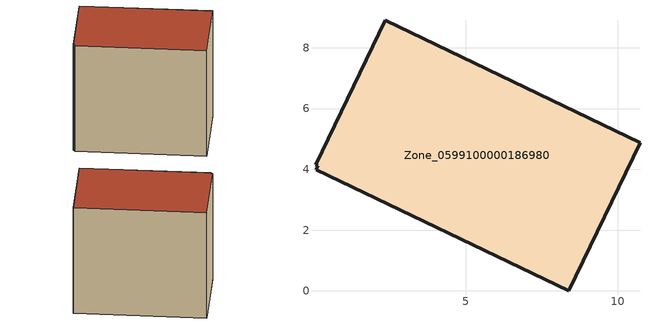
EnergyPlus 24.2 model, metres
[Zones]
Zone_0599100000186980
 floor ground (C_G): 0.14,4.12 0.06,4.15 2.35,8.91 10.73,4.88 8.38,0 0.08,3.99 z4.75
 wall outside (C_F): 8.38,0 10.73,4.88 2.35,8.91 0.06,4.15 0.14,4.12 0.08,3.99 8.38,0 z4.75:13.26
 roof outside (C_R): 0.06,4.15 0.14,4.12 0.08,3.99 8.38,0 10.73,4.88 2.35,8.91 z13.26
[BUILDING]
Pand.0599100000186980: North Axis=0; Terrain=City; Loads Convergence Tolerance Value=0.04; Temperature Convergence Tolerance Value=0.4; Solar Distribution=FullExterior; Maximum Number of Warmup Days=25; Minimum Number of Warmup Days=1
[Site:Location]
Rotterdam.The.Hague.AP_ZH_NLD Design_Conditions: Latitude=51.96; Longitude=4.45; Time Zone=1; Elevation=-4.5
[SITE:GROUNDTEMPERATURE:BUILDINGSURFACE]
18, 18, 18, 18, 18, 18, 18, 18, 18, 18, 18, 18
[MATERIAL] Thermal Absorptance=0.9; Solar Absorptance=0.7; Visible Absorptance=0.7
Name | Roughness | Thickness | Conductivity | Density | Specific Heat
G.TI.1992-2005 | MediumSmooth | 0.15 | 0.06 | 540 | 1210
F.TI.1992-2005 | Rough | 0.3 | 0.12 | 1920 | 840
R.TI.1992-2005 | MediumRough | 0.2 | 0.08 | 1500 | 1000
[CONSTRUCTION]
C_G: G.TI.1992-2005
C_F: F.TI.1992-2005
C_R: R.TI.1992-2005
[ZONE]
Zone_0599100000186980: Type=1; Multiplier=1; Ceiling Height=Autocalculate; Volume=Autocalculate; Floor Area=autocalculate; Part of Total Floor Area=Yes
[ZONEINFILTRATION:DESIGNFLOWRATE]
Infil_Zone_0599100000186980: Zone or ZoneList or Space or SpaceList=Zone_0599100000186980; Schedule=AlwaysOn; Design Flow Rate Calculation Method=Flow/Area; Flow Rate per Floor Area=0.0015; Constant Term Coefficient=1; Temperature Term Coefficient=0; Velocity Term Coefficient=0; Velocity Squared Term Coefficient=0
[HVACTEMPLATE:ZONE:IDEALLOADSAIRSYSTEM]
Zone_0599100000186980: Maximum Heating Supply Air Temperature=50; Minimum Cooling Supply Air Temperature=13; Maximum Heating Supply Air Humidity Ratio=0.0156; Minimum Cooling Supply Air Humidity Ratio=0.0077; Heating Limit=NoLimit; Cooling Limit=NoLimit; Dehumidification Control Type=ConstantSensibleHeatRatio; Cooling Sensible Heat Ratio=0.7; Dehumidification Setpoint=60; Humidification Control Type=None; Humidification Setpoint=30; Outdoor Air Method=None; Outdoor Air Flow Rate per Person=0.00944; Outdoor Air Flow Rate per Zone Floor Area=0; Outdoor Air Flow Rate per Zone=0; Demand Controlled Ventilation Type=None; Outdoor Air Economizer Type=NoEconomizer; Heat Recovery Type=None; Sensible Heat Recovery Effectiveness=0.7; Latent Heat Recovery Effectiveness=0.65
[ZONECONTROL:THERMOSTAT]
ThermostatControl_Zone_0599100000186980: Zone or ZoneList=Zone_0599100000186980; Control Type Schedule=DualSetpointControlType; Control 1=Thermostat_Zone_0599100000186980; Temperature Difference Between Cutout And Setpoint=0
[THERMOSTATSETPOINT:DUALSETPOINT]
Thermostat_Zone_0599100000186980: Heating Setpoint Temperature Schedule=HeatingSetpoint_Zone_0599100000186980; Cooling Setpoint Temperature Schedule=CoolingSetpoint_Zone_0599100000186980
[SCHEDULE:COMPACT]
HeatingSetpoint_Zone_0599100000186980: Through: 12/31, For: AllDays, Until: 24:00, 21
CoolingSetpoint_Zone_0599100000186980: Through: 12/31, For: AllDays, Until: 24:00, 24
DualSetpointControlType: Through: 12/31, For: AllDays, Until: 24:00, 4
AlwaysOn: Through: 12/31, For: AllDays, Until: 24:00, 1
